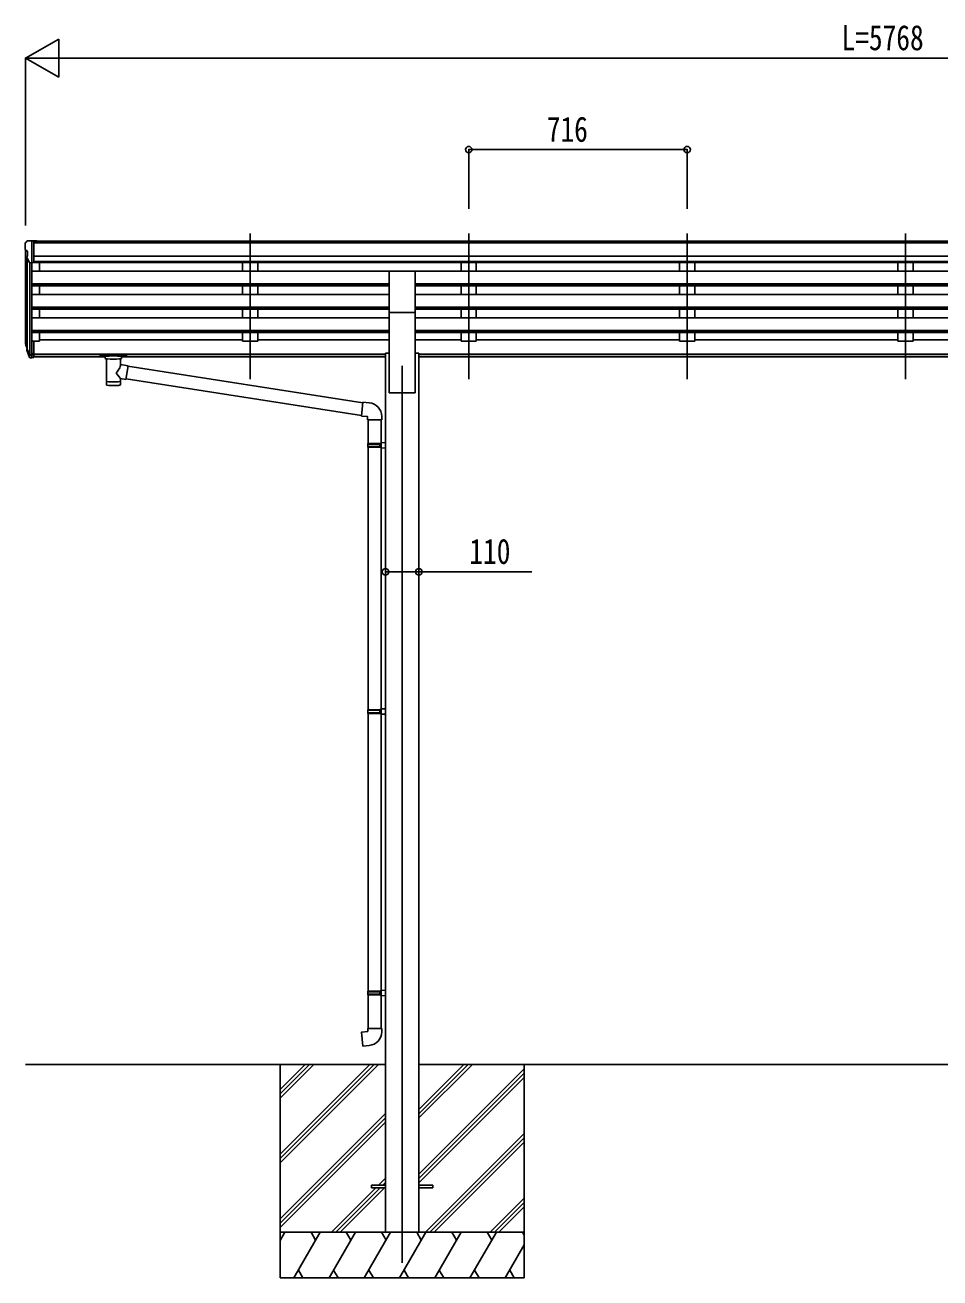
# Model space of a CAD drawing. Units: millimetres, scale not verified. Extents: x -10512 to 10512, y -7425 to 7425.
# Drawn here: x -3298 to -300, y -4212 to -107 of the extents above; entities that cross this region are included whole.
import ezdxf
from ezdxf.enums import TextEntityAlignment as Align

# ---------------------------------------------------------------- set-up
doc = ezdxf.new("R2010")
doc.units = ezdxf.units.MM
doc.header["$LTSCALE"] = 40
for name, color, linetype in [('0-3_YKK_12', 2, 'Continuous'), ('0-4_YKK_13', 4, 'Continuous'), ('0-5_YKK_A1', 4, 'Continuous'), ('0-6_YKK_D', 6, 'Continuous')]:
    doc.layers.add(name, color=color, linetype=linetype)
doc.styles.add('ＭＳ ゴシック', font='')
doc.styles.get('ＭＳ ゴシック').set_extended_font_data('MS Gothic')

msp = doc.modelspace()

# ---------------------------------------------------------------- linework, layer by layer
at = {"layer": '0-3_YKK_12'}
for p, q in [((-2560.45, -789.39), (-2560.45, -1266.9)), ((-2560.45, -789.39), (-2560.45, -1266.9)), ((-1844.45, -789.39), (-1844.45, -1266.9)), ((-1844.45, -789.39), (-1844.45, -1266.9)), ((-1128.45, -789.39), (-1128.45, -1266.9)), ((-1128.45, -789.39), (-1128.45, -1266.9)), ((-412.45, -789.39), (-412.45, -1266.9)), ((-412.45, -789.39), (-412.45, -1266.9)), ((-2062.45, -1223.94), (-2062.45, -4162.5))]:
    msp.add_line(p, q, dxfattribs=at)
at = {"layer": '0-4_YKK_13'}
for p, q in [((-3291.54, -813.92), (-3295.61, -819.73)), ((-3288.45, -813.36), (-3290.78, -813.5)), ((-3288.45, -813.36), (-3269.95, -813.36)), ((-3276.45, -886.34), (-3276.45, -813.36)), ((-3269.95, -813.36), (-3259.95, -813.44)), ((-3269.95, -885.34), (-3269.95, -813.36)), ((-3259.95, -814.96), (-3259.95, -813.44)), ((-3298.45, -822.73), (-3298.45, -823.36)), ((-3295.92, -844.54), (-3290.6, -847.61)), ((-3290.45, -847.87), (-3290.45, -864.15)), ((-3284.07, -884.53), (-3293.08, -868.93)), ((-3276.45, -886.34), (-3281.66, -886.02)), ((-3269.95, -885.34), (-3276.45, -885.34)), ((-2104.95, -1048.56), (-2104.95, -913.34)), ((-2104.95, -913.34), (-2019.95, -913.34)), ((-2019.95, -1048.56), (-2019.95, -913.34)), ((-2104.95, -1048.56), (-2019.95, -1048.56)), ((-3276.45, -1142.51), (-3276.45, -1197.29)), ((-3269.95, -1142.51), (-3276.45, -1142.51)), ((-3269.95, -1142.51), (-3269.95, -1196.55)), ((-3295.36, -1156.7), (-3291.48, -1164.65)), ((-3294.75, -1155.33), (-3291.48, -1162.39)), ((-3293.04, -1167.98), (-3292.7, -1172.38)), ((-3292.7, -1172.38), (-3283.89, -1195.93)), ((-3292.09, -1171.82), (-3283.89, -1188)), ((-3282.88, -1186.87), (-3290.64, -1171.46)), ((-3276.45, -1187.55), (-3281.58, -1187.55)), ((-3276.45, -1189.35), (-3281.3, -1189.35)), ((-3269.95, -1182.65), (-3276.45, -1182.65)), ((-3269.95, -1187.53), (-3276.45, -1187.53)), ((-3052.45, -1187.39), (-3052.45, -1193.15)), ((-3052.45, -1187.58), (-3052.45, -1189.12)), ((-3050.45, -1186.73), (-2967.45, -1186.73)), ((-3050.45, -1188.9), (-2967.45, -1188.9)), ((-2965.45, -1187.39), (-2965.45, -1193.15)), ((-3276.45, -1197.29), (-3281.3, -1197.29)), ((-3269.95, -1196.55), (-3276.45, -1196.55)), ((-3050.45, -1193.81), (-3035.95, -1193.81)), ((-3035.95, -1199.46), (-3035.95, -1192.91)), ((-3031.85, -1200.38), (-3031.87, -1285.82)), ((-2986.05, -1219.12), (-2986.05, -1200.38)), ((-2960.83, -1223.03), (-2986.05, -1219.11)), ((-2981.95, -1199.46), (-2981.95, -1192.91)), ((-2981.95, -1193.81), (-2967.45, -1193.81)), ((-2960.83, -1223.03), (-2967.85, -1268.29)), ((-2191.65, -1344.42), (-2961.15, -1225.04)), ((-2986.03, -1285.82), (-2986.05, -1265.15)), ((-2986.05, -1265.46), (-2967.85, -1268.29)), ((-2195.31, -1386.35), (-2967.58, -1266.55)), ((-2170.64, -1344.3), (-2191.48, -1342.47)), ((-2129.56, -1400.04), (-2129.56, -1389.13)), ((-2175.56, -1400.04), (-2129.56, -1400.04)), ((-2173.45, -1400.04), (-2173.45, -1477.86)), ((-2131.45, -1400.04), (-2131.45, -1475.3)), ((-2175.45, -1479.86), (-2174.45, -1477.86)), ((-2174.45, -1477.86), (-2131.45, -1477.86)), ((-2135.93, -1479.86), (-2136.36, -1477.86)), ((-2133.45, -1475.36), (-2117.45, -1474.89)), ((-2133.45, -1477.36), (-2133.45, -1475.36)), ((-2133.45, -1477.36), (-2131.45, -1477.36)), ((-2117.45, -1474.89), (-2117.45, -1492.83)), ((-2175.45, -1479.86), (-2131.45, -1479.86)), ((-2175.45, -1479.86), (-2175.45, -1487.86)), ((-2175.45, -1487.86), (-2131.45, -1487.86)), ((-2175.45, -1487.86), (-2174.45, -1489.86)), ((-2174.45, -1489.86), (-2131.45, -1489.86)), ((-2173.45, -1489.86), (-2173.45, -2350.25)), ((-2133.45, -1492.36), (-2133.45, -1490.36)), ((-2133.45, -1492.36), (-2117.45, -1492.83)), ((-2131.45, -1492.42), (-2131.45, -2347.7)), ((-2175.45, -2352.25), (-2174.45, -2350.25)), ((-2175.45, -2352.25), (-2131.45, -2352.25)), ((-2175.45, -2352.25), (-2175.45, -2360.25)), ((-2175.45, -2360.25), (-2131.45, -2360.25)), ((-2175.45, -2360.25), (-2174.45, -2362.25)), ((-2174.45, -2350.25), (-2131.45, -2350.25)), ((-2174.45, -2362.25), (-2131.45, -2362.25)), ((-2173.45, -2362.25), (-2173.45, -3272.94)), ((-2135.93, -2352.25), (-2136.36, -2350.25)), ((-2133.45, -2347.75), (-2117.45, -2347.28)), ((-2133.45, -2349.75), (-2133.45, -2347.75)), ((-2133.45, -2349.75), (-2131.45, -2349.75)), ((-2133.45, -2364.75), (-2133.45, -2362.75)), ((-2133.45, -2364.75), (-2117.45, -2365.23)), ((-2131.45, -2364.81), (-2131.45, -3270.38)), ((-2117.45, -2347.28), (-2117.45, -2365.23)), ((-2175.45, -3274.94), (-2174.45, -3272.94)), ((-2175.45, -3274.94), (-2131.45, -3274.94)), ((-2175.45, -3274.94), (-2175.45, -3282.94)), ((-2175.45, -3282.94), (-2131.45, -3282.94)), ((-2175.45, -3282.94), (-2174.45, -3284.94)), ((-2174.45, -3272.94), (-2131.45, -3272.94)), ((-2135.93, -3274.94), (-2136.36, -3272.94)), ((-2133.45, -3270.44), (-2117.45, -3269.97)), ((-2133.45, -3272.44), (-2133.45, -3270.44)), ((-2133.45, -3272.44), (-2131.45, -3272.44)), ((-2117.45, -3269.97), (-2117.45, -3287.91)), ((-2174.45, -3284.94), (-2131.45, -3284.94)), ((-2173.45, -3284.94), (-2173.45, -3394.94)), ((-2133.45, -3287.44), (-2133.45, -3285.44)), ((-2133.45, -3287.44), (-2117.45, -3287.91)), ((-2131.45, -3287.5), (-2131.45, -3394.94)), ((-2175.45, -3394.94), (-2129.45, -3394.94)), ((-2175.45, -3404.94), (-2175.45, -3394.94)), ((-2129.45, -3394.94), (-2129.45, -3405.86)), ((-2162.45, -3908), (-2162.45, -3917)), ((-2117.45, -3908), (-2162.45, -3908)), ((-2117.45, -3917), (-2162.45, -3917)), ((-1962.45, -3908), (-2007.45, -3908)), ((-1962.45, -3917), (-2007.45, -3917)), ((-1962.45, -3908), (-1962.45, -3917))]:
    msp.add_line(p, q, dxfattribs=at)
for points in [[(-3052.45, -1187.39), (-3052.41, -1187.2), (-3052.33, -1187.06), (-3052.23, -1186.97), (-3052.13, -1186.9), (-3052.01, -1186.86), (-3051.72, -1186.8), (-3051.23, -1186.75), (-3050.69, -1186.73), (-3050.45, -1186.73)], [(-2967.45, -1186.73), (-2967.1, -1186.73), (-2966.57, -1186.76), (-2966.12, -1186.81), (-2965.82, -1186.88), (-2965.65, -1186.98), (-2965.53, -1187.12), (-2965.46, -1187.3), (-2965.45, -1187.39)], [(-3052.45, -1193.15), (-3052.41, -1193.34), (-3052.33, -1193.48), (-3052.23, -1193.57), (-3052.13, -1193.64), (-3052.01, -1193.68), (-3051.72, -1193.74), (-3051.23, -1193.79), (-3050.69, -1193.81), (-3050.45, -1193.81)], [(-2967.45, -1193.81), (-2967.1, -1193.81), (-2966.57, -1193.78), (-2966.12, -1193.73), (-2965.82, -1193.65), (-2965.65, -1193.56), (-2965.53, -1193.42), (-2965.46, -1193.24), (-2965.45, -1193.15)], [(-2191.48, -1342.47), (-2195.48, -1388.3), (-2175.56, -1390.04), (-2175.56, -1400.04)], [(-2133.45, -1490.36), (-2131.45, -1490.36), (-2131.45, -1477.36)], [(-2135.93, -1479.86), (-2135.93, -1487.86), (-2136.36, -1489.86)], [(-2135.93, -2352.25), (-2135.93, -2360.25), (-2136.36, -2362.25)], [(-2133.45, -2362.75), (-2131.45, -2362.75), (-2131.45, -2349.75)], [(-2135.93, -3274.94), (-2135.93, -3282.94), (-2136.36, -3284.94)], [(-2133.45, -3285.44), (-2131.45, -3285.44), (-2131.45, -3272.44)], [(-2170.53, -3450.69), (-2191.37, -3452.51), (-2195.37, -3406.69), (-2175.45, -3404.94)]]:
    msp.add_lwpolyline(points, dxfattribs=at)
for centre, radius, start, end in [((-3295.45, -822.73), 3, 93, 180), ((-3290.72, -814.5), 1, 93.5, 145), ((-3096.45, -823.36), 202, 180, 184.94904), ((-3291.55, -840.17), 6.18, 185.7035, 224.99897), ((-3290.75, -847.87), 0.3, 0, 60), ((-3290.48, -867.43), 3, 94.7167, 210), ((-3290.75, -864.15), 0.3, 274.7167, 0), ((-3281.48, -883.03), 3, 210, 266.5), ((-3267.27, -1147.59), 29.53, 186.50806, 197.98144), ((-3265.86, -1145.83), 30.41, 187.1552, 198.19734), ((-2174.56, -1389.13), 45, 0, 85), ((-2174.45, -3405.86), 45, 275, 0)]:
    msp.add_arc(centre, radius, start, end, dxfattribs=at)
for centre, major_axis, ratio, start_param, end_param in [((-3207.8, -1148.02), (-89.06, 1.43), 0.57596, 6.1962358, 6.3678173), ((-3208.59, -1141.34), (87.93, 4.42), 0.541684, 3.0659337, 3.2228513), ((-3291.74, -1167.98), (1.3, 0), 0.90356, 1.3700892, 3.347195), ((-3205.82, -1151.79), (-89.07, 0), 0.90356, 0.2056023, 0.2515348), ((-3206.53, -1147.92), (-88.05, 0), 0.90356, 0.2662965, 0.3003836), ((-3281.3, -1186.64), (-3, 0), 0.90356, 0.5235988, 1.5707963), ((-3281.58, -1186.19), (-1.5, 0), 0.90356, 0.5235988, 1.5707963), ((-3050.45, -1189.12), (2, 0), 0.109601, 1.5707963, 3.1415927), ((-2967.45, -1189.12), (2, 0), 0.109601, 0, 1.5707963), ((-3281.3, -1194.58), (3, 0), 0.90356, 3.6651914, 4.712389), ((-3008.95, -1199.37), (27.06, 0), 0.069685, 3.1415927, 6.2831853), ((-3008.95, -1192.91), (27, 0), 0.070066, 6.2831853, 9.424778), ((-3008.95, -1245.66), (-22.81, -26.62), 0.234429, 1.6855472, 3.1268519), ((-2997.95, -1196.89), (16, 0), 0.361356, 6.2636979, 6.2831853), ((-3006.4, -1243.02), (20.32, -22.25), 0.045535, 0.0389954, 1.3075346), ((-3008.95, -1285.82), (22.92, 0), 0.101955, 3.1415499, 6.2833984), ((-3008.95, -1273.38), (22.91, 0), 0.122865, 3.1415927, 6.2831853)]:
    msp.add_ellipse(centre, major_axis=major_axis, ratio=ratio, start_param=start_param, end_param=end_param, dxfattribs=at)
at = {"layer": '0-5_YKK_A1'}
for p, q in [((2445.05, -814.96), (-3269.95, -814.96)), ((2445.05, -820.18), (-3269.95, -820.18)), ((-3296.45, -843.93), (-3296.45, -1142.15)), ((-3291.48, -871.7), (-3291.48, -1168.86)), ((-3282.45, -885.87), (-3282.46, -1187.29)), ((-3276.45, -886.34), (-3276.45, -1142.51)), ((2445.05, -863.71), (-3269.95, -863.71)), ((2445.05, -881.56), (-3269.95, -881.56)), ((-3269.95, -884.81), (1210.05, -884.81)), ((-3251.45, -884.81), (-3251.45, -913.15)), ((-2585.45, -884.81), (-2585.45, -913.15)), ((-2535.45, -884.81), (-2535.45, -913.15)), ((-1869.45, -884.81), (-1869.45, -913.15)), ((-1819.45, -884.81), (-1819.45, -913.15)), ((-1153.45, -884.81), (-1153.45, -913.15)), ((-1103.45, -884.81), (-1103.45, -913.15)), ((-437.45, -884.81), (-437.45, -913.15)), ((-387.45, -884.81), (-387.45, -913.15)), ((-3276.45, -913.15), (2451.55, -913.15)), ((-3276.45, -955.03), (-2104.95, -955.03)), ((-3276.45, -956.53), (-2104.95, -956.53)), ((-3276.45, -960.85), (-2104.95, -960.85)), ((-3251.45, -960.85), (-3251.45, -989.59)), ((-2585.45, -960.85), (-2585.45, -989.59)), ((-2535.45, -960.85), (-2535.45, -989.59)), ((1195.05, -955.03), (-2019.95, -955.03)), ((1195.05, -956.53), (-2019.95, -956.53)), ((1195.05, -960.85), (-2019.95, -960.85)), ((-1869.45, -960.85), (-1869.45, -989.59)), ((-1819.45, -960.85), (-1819.45, -989.59)), ((-1153.45, -960.85), (-1153.45, -989.59)), ((-1103.45, -960.85), (-1103.45, -989.59)), ((-437.45, -960.85), (-437.45, -989.59)), ((-387.45, -960.85), (-387.45, -989.59)), ((-3276.45, -989.59), (-2104.95, -989.59)), ((1195.05, -989.59), (-2019.95, -989.59)), ((-3276.45, -1031.47), (-2104.95, -1031.47)), ((-3276.45, -1032.97), (-2104.95, -1032.97)), ((-3276.45, -1037.28), (-2104.95, -1037.28)), ((-3276.45, -1066.03), (-2104.95, -1066.03)), ((-3251.45, -1066.03), (-3251.45, -1037.28)), ((-2585.45, -1037.28), (-2585.45, -1066.03)), ((-2535.45, -1037.28), (-2535.45, -1066.03)), ((-2104.95, -1048.56), (-2104.95, -1312.5)), ((1195.05, -1031.47), (-2019.95, -1031.47)), ((1195.05, -1032.97), (-2019.95, -1032.97)), ((1195.05, -1037.28), (-2019.95, -1037.28)), ((-2019.95, -1048.56), (-2019.95, -1312.5)), ((1195.05, -1066.03), (-2019.95, -1066.03)), ((-1869.45, -1037.28), (-1869.45, -1066.03)), ((-1819.45, -1037.28), (-1819.45, -1066.03)), ((-1153.45, -1037.28), (-1153.45, -1066.03)), ((-1103.45, -1037.28), (-1103.45, -1066.03)), ((-437.45, -1037.28), (-437.45, -1066.03)), ((-387.45, -1037.28), (-387.45, -1066.03)), ((-3276.45, -1107.91), (-2104.95, -1107.91)), ((1195.05, -1107.91), (-2019.95, -1107.91)), ((-3276.45, -1109.4), (-2104.95, -1109.4)), ((-3276.45, -1113.72), (-2104.95, -1113.72)), ((-3251.45, -1143.15), (-3269.95, -1143.15)), ((-3251.45, -1113.72), (-3251.45, -1143.15)), ((-3251.45, -1138.2), (-2585.45, -1138.2)), ((-2585.45, -1113.72), (-2585.45, -1143.15)), ((-2535.45, -1143.15), (-2585.45, -1143.15)), ((-2535.45, -1113.72), (-2535.45, -1143.15)), ((-2535.45, -1138.2), (-2104.95, -1138.2)), ((1195.05, -1109.4), (-2019.95, -1109.4)), ((1195.05, -1113.72), (-2019.95, -1113.72)), ((-1869.45, -1138.2), (-2019.95, -1138.2)), ((-1869.45, -1113.72), (-1869.45, -1143.15)), ((-1819.45, -1143.15), (-1869.45, -1143.15)), ((-1819.45, -1113.72), (-1819.45, -1143.15)), ((-1153.45, -1138.2), (-1819.45, -1138.2)), ((-1153.45, -1113.72), (-1153.45, -1143.15)), ((-1103.45, -1143.15), (-1153.45, -1143.15)), ((-1103.45, -1113.72), (-1103.45, -1143.15)), ((-437.45, -1138.2), (-1103.45, -1138.2)), ((-437.45, -1113.72), (-437.45, -1143.15)), ((-387.45, -1143.15), (-437.45, -1143.15)), ((-387.45, -1113.72), (-387.45, -1143.15)), ((278.55, -1138.2), (-387.45, -1138.2)), ((-3269.95, -1185.22), (-2117.45, -1185.22)), ((-3269.95, -1186.61), (-2117.45, -1186.61)), ((-2117.45, -1182.51), (-2117.45, -4062.5)), ((-2117.45, -1182.51), (-2104.95, -1182.51)), ((-2019.95, -1182.51), (-2007.45, -1182.51)), ((-2007.45, -1182.51), (-2007.45, -4062.5)), ((1182.55, -1185.22), (-2007.45, -1185.22)), ((1182.55, -1186.61), (-2007.45, -1186.61)), ((-3035.95, -1194.3), (-3269.95, -1194.3)), ((-2117.45, -1194.3), (-2981.95, -1194.3)), ((1182.55, -1194.3), (-2007.45, -1194.3)), ((-2104.95, -1312.5), (-2019.95, -1312.5)), ((-3296.45, -3512.5), (-2117.45, -3512.5)), ((-2462.45, -3512.5), (-2462.45, -4212.5)), ((-2462.45, -3806.68), (-2168.27, -3512.5)), ((-2462.45, -3820.82), (-2154.13, -3512.5)), ((-2462.45, -3834.96), (-2139.99, -3512.5)), ((-2462.45, -3622.83), (-2352.12, -3512.5)), ((-2462.45, -3608.69), (-2366.26, -3512.5)), ((-2462.45, -3594.55), (-2380.4, -3512.5)), ((-2007.45, -3512.5), (1182.55, -3512.5)), ((-2007.45, -3688.33), (-1831.62, -3512.5)), ((-2007.45, -3674.19), (-1845.76, -3512.5)), ((-2007.45, -3660.05), (-1859.9, -3512.5)), ((-2007.45, -3872.18), (-1662.45, -3527.18)), ((-1662.45, -3512.5), (-1662.45, -4212.5)), ((-2007.45, -3886.32), (-1662.45, -3541.32)), ((-2007.45, -3900.46), (-1662.45, -3555.46)), ((-2462.45, -4018.81), (-2117.45, -3673.81)), ((-2462.45, -4032.95), (-2117.45, -3687.95)), ((-2462.45, -4047.09), (-2117.45, -3702.09)), ((-1985.64, -4062.5), (-1662.45, -3739.31)), ((-1971.5, -4062.5), (-1662.45, -3753.45)), ((-1957.36, -4062.5), (-1662.45, -3767.59)), ((-2139.51, -3908), (-2117.45, -3885.94)), ((-2125.37, -3908), (-2117.45, -3900.08)), ((-2294.01, -4062.5), (-2148.51, -3917)), ((-2279.87, -4062.5), (-2134.37, -3917)), ((-2265.72, -4062.5), (-2120.22, -3917)), ((-1773.51, -4062.5), (-1662.45, -3951.44)), ((-1759.37, -4062.5), (-1662.45, -3965.58)), ((-1745.22, -4062.5), (-1662.45, -3979.73)), ((-1662.45, -4062.5), (-2462.45, -4062.5)), ((-2462.45, -4090), (-2446.57, -4062.5)), ((-2417.7, -4212.5), (-2331.1, -4062.5)), ((-2346.1, -4088.48), (-2361.1, -4062.5)), ((-2302.23, -4212.5), (-2215.63, -4062.5)), ((-2230.63, -4088.48), (-2245.63, -4062.5)), ((-2186.76, -4212.5), (-2100.16, -4062.5)), ((-2115.16, -4088.48), (-2130.16, -4062.5)), ((-2071.29, -4212.5), (-1984.69, -4062.5)), ((-1999.69, -4088.48), (-2014.69, -4062.5)), ((-1955.82, -4212.5), (-1869.22, -4062.5)), ((-1884.22, -4088.48), (-1899.22, -4062.5)), ((-1840.35, -4212.5), (-1753.75, -4062.5)), ((-1783.75, -4062.5), (-1768.75, -4088.48)), ((-1668.28, -4062.5), (-1662.45, -4072.6)), ((-1724.88, -4212.5), (-1662.45, -4104.36)), ((-2402.71, -4186.52), (-2387.71, -4212.5)), ((-2287.24, -4186.52), (-2272.24, -4212.5)), ((-2171.76, -4186.52), (-2156.76, -4212.5)), ((-2056.29, -4186.52), (-2041.3, -4212.5)), ((-1940.82, -4186.52), (-1925.83, -4212.5)), ((-1825.35, -4186.52), (-1810.36, -4212.5)), ((-1709.89, -4186.52), (-1694.89, -4212.5)), ((-2462.45, -4212.5), (-1662.45, -4212.5))]:
    msp.add_line(p, q, dxfattribs=at)
at = {"layer": '0-6_YKK_D'}
for p, q in [((-3296.45, -214.96), (-3188.2, -152.46)), ((-3188.2, -277.46), (-3188.2, -152.46)), ((-3296.45, -763.36), (-3296.45, -213.96)), ((-3296.45, -214.96), (-3188.2, -277.46)), ((-3296.45, -214.96), (-3079.94, -214.96)), ((-3171.45, -214.96), (2346.55, -214.96)), ((-1844.45, -709.35), (-1844.45, -513.96)), ((-1844.45, -514.96), (-1128.45, -514.96)), ((-1128.45, -709.35), (-1128.45, -513.96))]:
    msp.add_line(p, q, dxfattribs=at)
msp.add_lwpolyline([(-2117.45, -1898.35), (-2007.45, -1898.35), (-1637.25, -1898.35)], dxfattribs=at)
for centre in [(-1844.45, -514.96), (-1128.45, -514.96), (-2117.45, -1898.35), (-2007.45, -1898.35)]:
    msp.add_circle(centre, 10.62, dxfattribs=at)

# ---------------------------------------------------------------- texts
at = {"layer": '0-6_YKK_D', "style": 'ＭＳ ゴシック', "width": 0.8}
for s, p in [('L=5768', (-622.45, -213.96)), ('716', (-1588.45, -513.96)), ('110', (-1842.25, -1897.35))]:
    msp.add_text(s, height=82.48, dxfattribs=at).set_placement(p, align=Align.BOTTOM_LEFT)

doc.saveas('drawing.dxf')
